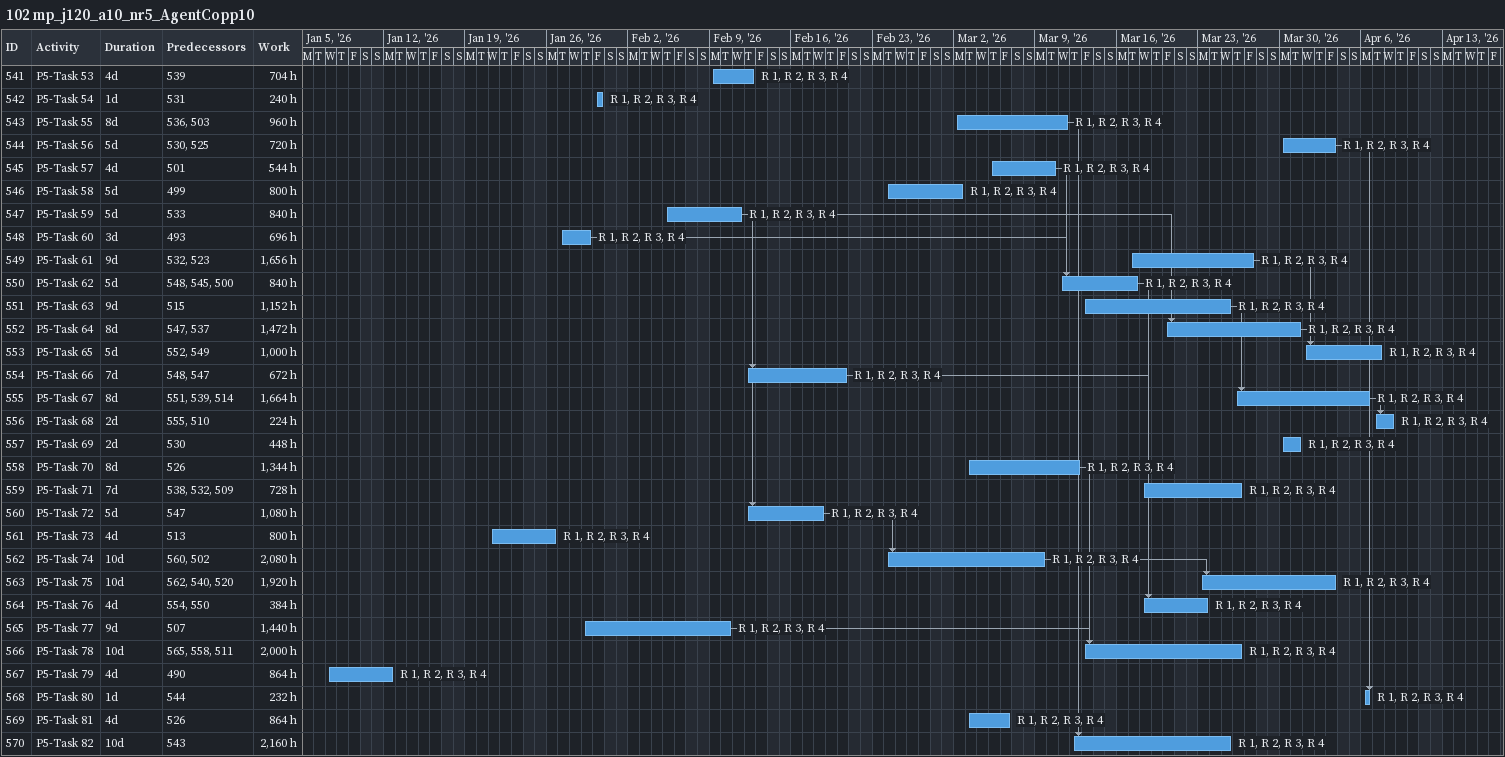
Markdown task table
102 mp_j120_a10_nr5_AgentCopp10

| ID | Task | Duration | Start | Finish | Predecessors | Resources | Work (h) |
|---|---|---|---|---|---|---|---|
| 541 | P5-Task 53 | 4d | 2026-02-09 | 2026-02-12 | 539 | R 1, R 2, R 3, R 4 | 704 |
| 542 | P5-Task 54 | 1d | 2026-01-30 | 2026-01-30 | 531 | R 1, R 2, R 3, R 4 | 240 |
| 543 | P5-Task 55 | 8d | 2026-03-02 | 2026-03-11 | 536, 503 | R 1, R 2, R 3, R 4 | 960 |
| 544 | P5-Task 56 | 5d | 2026-03-30 | 2026-04-03 | 530, 525 | R 1, R 2, R 3, R 4 | 720 |
| 545 | P5-Task 57 | 4d | 2026-03-05 | 2026-03-10 | 501 | R 1, R 2, R 3, R 4 | 544 |
| 546 | P5-Task 58 | 5d | 2026-02-24 | 2026-03-02 | 499 | R 1, R 2, R 3, R 4 | 800 |
| 547 | P5-Task 59 | 5d | 2026-02-05 | 2026-02-11 | 533 | R 1, R 2, R 3, R 4 | 840 |
| 548 | P5-Task 60 | 3d | 2026-01-27 | 2026-01-29 | 493 | R 1, R 2, R 3, R 4 | 696 |
| 549 | P5-Task 61 | 9d | 2026-03-17 | 2026-03-27 | 532, 523 | R 1, R 2, R 3, R 4 | 1656 |
| 550 | P5-Task 62 | 5d | 2026-03-11 | 2026-03-17 | 548, 545, 500 | R 1, R 2, R 3, R 4 | 840 |
| 551 | P5-Task 63 | 9d | 2026-03-13 | 2026-03-25 | 515 | R 1, R 2, R 3, R 4 | 1152 |
| 552 | P5-Task 64 | 8d | 2026-03-20 | 2026-03-31 | 547, 537 | R 1, R 2, R 3, R 4 | 1472 |
| 553 | P5-Task 65 | 5d | 2026-04-01 | 2026-04-07 | 552, 549 | R 1, R 2, R 3, R 4 | 1000 |
| 554 | P5-Task 66 | 7d | 2026-02-12 | 2026-02-20 | 548, 547 | R 1, R 2, R 3, R 4 | 672 |
| 555 | P5-Task 67 | 8d | 2026-03-26 | 2026-04-06 | 551, 539, 514 | R 1, R 2, R 3, R 4 | 1664 |
| 556 | P5-Task 68 | 2d | 2026-04-07 | 2026-04-08 | 555, 510 | R 1, R 2, R 3, R 4 | 224 |
| 557 | P5-Task 69 | 2d | 2026-03-30 | 2026-03-31 | 530 | R 1, R 2, R 3, R 4 | 448 |
| 558 | P5-Task 70 | 8d | 2026-03-03 | 2026-03-12 | 526 | R 1, R 2, R 3, R 4 | 1344 |
| 559 | P5-Task 71 | 7d | 2026-03-18 | 2026-03-26 | 538, 532, 509 | R 1, R 2, R 3, R 4 | 728 |
| 560 | P5-Task 72 | 5d | 2026-02-12 | 2026-02-18 | 547 | R 1, R 2, R 3, R 4 | 1080 |
| 561 | P5-Task 73 | 4d | 2026-01-21 | 2026-01-26 | 513 | R 1, R 2, R 3, R 4 | 800 |
| 562 | P5-Task 74 | 10d | 2026-02-24 | 2026-03-09 | 560, 502 | R 1, R 2, R 3, R 4 | 2080 |
| 563 | P5-Task 75 | 10d | 2026-03-23 | 2026-04-03 | 562, 540, 520 | R 1, R 2, R 3, R 4 | 1920 |
| 564 | P5-Task 76 | 4d | 2026-03-18 | 2026-03-23 | 554, 550 | R 1, R 2, R 3, R 4 | 384 |
| 565 | P5-Task 77 | 9d | 2026-01-29 | 2026-02-10 | 507 | R 1, R 2, R 3, R 4 | 1440 |
| 566 | P5-Task 78 | 10d | 2026-03-13 | 2026-03-26 | 565, 558, 511 | R 1, R 2, R 3, R 4 | 2000 |
| 567 | P5-Task 79 | 4d | 2026-01-07 | 2026-01-12 | 490 | R 1, R 2, R 3, R 4 | 864 |
| 568 | P5-Task 80 | 1d | 2026-04-06 | 2026-04-06 | 544 | R 1, R 2, R 3, R 4 | 232 |
| 569 | P5-Task 81 | 4d | 2026-03-03 | 2026-03-06 | 526 | R 1, R 2, R 3, R 4 | 864 |
| 570 | P5-Task 82 | 10d | 2026-03-12 | 2026-03-25 | 543 | R 1, R 2, R 3, R 4 | 2160 |
